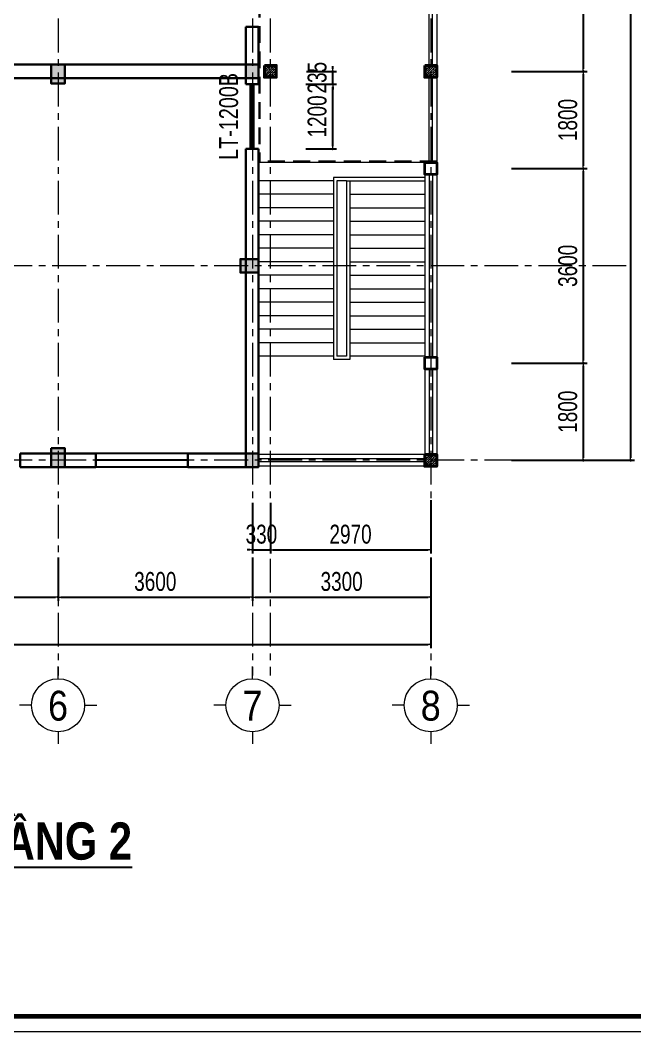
# Model space of a CAD drawing. Header units: millimetres. Extents: x -519517 to -431282, y -372679 to 113618.
# Drawn here: x -457391 to -446014, y -291019 to -272295 of the extents above; entities that cross this region are included whole.
import ezdxf
from ezdxf.enums import TextEntityAlignment as Align

# ---------------------------------------------------------------- set-up
doc = ezdxf.new("R2010")
doc.units = ezdxf.units.MM
doc.header["$LTSCALE"] = 5
for name, pattern in [('CENTER2', [28.575, 19.05, -3.175, 3.175, -3.175]), ('CENTERX2', [4, 2.5, -0.5, 0.5, -0.5]), ('DASHDOT', [1, 0.5, -0.25, 0, -0.25]), ('HIDDEN2', [0.1875, 0.125, -0.0625])]:
    doc.linetypes.add(name, pattern=pattern)
doc.layers.get('0').update_dxf_attribs({"linetype": 'CENTER2'})
for name, color, linetype, lineweight in [('BICO-4-NET CAT KT', 4, 'Continuous', 35), ('BICO-9-NÉT CỬA', 9, 'Continuous', 25), ('cat2', 22, 'Continuous', 30), ('Khungten_LCDI', 7, 'Continuous', 25), ('LC Dim', 8, 'Continuous', 18), ('LC Hatch', 252, 'Continuous', 9), ('LC ISO', 153, 'Continuous', 13), ('LC Net dam 1', 30, 'Continuous', 30), ('LC Net dam2', 6, 'Continuous', 40), ('LC Net manh', 9, 'Continuous', 5), ('LC Net thay', 7, 'Continuous', 25), ('LC Net truc', 79, 'DASHDOT', 13), ('LC Text1', 3, 'Continuous', 20), ('LC Text2', 7, 'Continuous', 25), ('manh1', 67, 'Continuous', 13), ('thay1', 63, 'Continuous', 18)]:
    doc.layers.add(name, color=color, linetype=linetype, lineweight=lineweight)
doc.layers.add('KCS_LANH_TO', color=3, linetype='Continuous')
doc.layers.add('KCS_TEXT', color=2, linetype='Continuous')
doc.styles.add('HOATBIF', font='hoatbif.shx', dxfattribs={"width": 0.75})
doc.styles.add('KCS_SMTEXT', font='arial.ttf', dxfattribs={"width": 0.7})
doc.styles.add('Khungten', font='VHAVAN.TTF', dxfattribs={"width": 0.9, "height": 5000})
doc.styles.add('LC 1', font='VHAVANB.TTF')
doc.styles.add('LC3', font='VHARIALB.TTF', dxfattribs={"width": 0.8})
doc.styles.add('Title', font='VHBLACK.TTF')
doc.dimstyles.new('Copy of 1-110', dxfattribs={"dimscale": 110, "dimtxt": 2.5, "dimasz": 0.35, "dimexe": 0.5, "dimexo": 0, "dimgap": 0.8, "dimtad": 1, "dimdec": 0, "dimzin": 0, "dimdsep": 46, "dimtxsty": 'HOATBIF', "dimblk1": 'DOT', "dimblk2": 'DOT', "dimsah": 1, "dimcen": -1, "dimdle": 1, "dimclrd": 256, "dimclre": 256, "dimclrt": 4, "dimadec": 3, "dimazin": 2, "dimtfac": 0.333333, "dimtdec": 0, "dimtix": 1, "dimtmove": 2, "dimatfit": 3, "dimldrblk": 'DOT', "dimfxl": 1, "dimtvp": 0.833333, "dimtolj": 1, "dimtzin": 0, "dimarcsym": 0})

# ---------------------------------------------------------------- blocks, each defined once
blk = doc.blocks.new('lcdi fix')
at = {"layer": 'Defpoints', "lineweight": 0}
blk.add_lwpolyline([(-1200, -14850), (-1200, 14850), (40800, 14850), (40800, -14850)], close=True, dxfattribs=at)
at = {"layer": 'Khungten_LCDI', "color": 5, "lineweight": 60}
blk.add_lwpolyline([(0, -14650), (0, 14650), (40600, 14650), (40600, -14650)], close=True, dxfattribs=at)
at = {"color": 7, "style": 'Khungten', "width": 0.8}
for tag, p in [('REVISION', (39499, -10746)), ('NGAYHT', (39546, -11609))]:
    blk.add_attdef(tag, text='', height=200, dxfattribs=at).set_placement(p, align=Align.CENTER)
at = {"layer": 'LC Text1', "style": 'Title', "width": 3.882085}
for tag, p, p2 in [('TENBANVE1', (36913, -8886), (40339, -8886)), ('TENBANVE2', (36913, -9562), (40339, -9562))]:
    blk.add_attdef(tag, text='', height=250, dxfattribs=at).set_placement(p, p2, align=Align.FIT)
at = {"layer": 'LC Text1', "style": 'Title', "width": 0.7}
blk.add_attdef('SOBANVE', text='', height=250, dxfattribs=at).set_placement((39562, -13896), align=Align.CENTER)
blk = doc.blocks.new('DOT')
at = {"color": 0, "linetype": 'ByBlock'}
blk.add_line((-0.5, 0), (-1, 0), dxfattribs=at)
at = {"color": 0, "linetype": 'ByBlock', "const_width": 0.5}
blk.add_lwpolyline([(-0.25, 0, 1), (0.25, 0, 1)], format="xyb", close=True, dxfattribs=at)
blk = doc.blocks.new('*D274')
at = {"layer": 'Defpoints', "color": 0, "transparency": 16777216}
for p in [(-460291, -282242), (-456691, -282242), (-456691, -282972)]:
    blk.add_point(p, dxfattribs=at)
at = {"layer": 'LC Dim', "lineweight": -2, "transparency": 16777216}
for p, q in [((-460291, -282242), (-460291, -283042)), ((-456691, -282242), (-456691, -283042)), ((-460242, -282972), (-456740, -282972))]:
    blk.add_line(p, q, dxfattribs=at)
at = {"layer": 'LC Dim', "lineweight": -2, "transparency": 16777216, "xscale": 49, "yscale": 49, "zscale": 49, "rotation": 180}
blk.add_blockref('DOT', (-460291, -282972), dxfattribs=at)
at = {"layer": 'LC Dim', "lineweight": -2, "transparency": 16777216, "xscale": 49, "yscale": 49, "zscale": 49}
blk.add_blockref('DOT', (-456691, -282972), dxfattribs=at)
at = {"layer": 'LC Dim', "color": 4, "transparency": 16777216, "insert": (-458491, -282685), "char_height": 350, "attachment_point": 5, "style": 'HOATBIF'}
blk.add_mtext('\\A1;3600', dxfattribs=at)
blk = doc.blocks.new('_Dot')
at = {"color": 0, "linetype": 'ByBlock', "lineweight": -2}
blk.add_line((-0.5, 0), (-1, 0), dxfattribs=at)
at = {"color": 0, "linetype": 'ByBlock', "const_width": 0.5}
blk.add_lwpolyline([(-0.25, 0, 1), (0.25, 0, 1)], format="xyb", close=True, dxfattribs=at)
blk = doc.blocks.new('*D275')
at = {"layer": 'Defpoints', "color": 0, "transparency": 16777216}
for p in [(-456691, -282242), (-453091, -282242), (-453091, -282972)]:
    blk.add_point(p, dxfattribs=at)
at = {"layer": 'LC Dim', "lineweight": -2, "transparency": 16777216}
for p, q in [((-456691, -282242), (-456691, -283042)), ((-453091, -282242), (-453091, -283042)), ((-456642, -282972), (-453140, -282972))]:
    blk.add_line(p, q, dxfattribs=at)
at = {"layer": 'LC Dim', "lineweight": -2, "transparency": 16777216, "xscale": 49, "yscale": 49, "zscale": 49, "rotation": 180}
blk.add_blockref('DOT', (-456691, -282972), dxfattribs=at)
at = {"layer": 'LC Dim', "lineweight": -2, "transparency": 16777216, "xscale": 49, "yscale": 49, "zscale": 49}
blk.add_blockref('DOT', (-453091, -282972), dxfattribs=at)
at = {"layer": 'LC Dim', "color": 4, "transparency": 16777216, "insert": (-454891, -282685), "char_height": 350, "attachment_point": 5, "style": 'HOATBIF'}
blk.add_mtext('\\A1;3600', dxfattribs=at)
blk = doc.blocks.new('*D276')
at = {"layer": 'Defpoints', "color": 0, "transparency": 16777216}
for p in [(-453091, -282242), (-449791, -282242), (-449791, -282972)]:
    blk.add_point(p, dxfattribs=at)
at = {"layer": 'LC Dim', "lineweight": -2, "transparency": 16777216}
for p, q in [((-453091, -282242), (-453091, -283042)), ((-449791, -282242), (-449791, -283042)), ((-453042, -282972), (-449840, -282972))]:
    blk.add_line(p, q, dxfattribs=at)
at = {"layer": 'LC Dim', "lineweight": -2, "transparency": 16777216, "xscale": 49, "yscale": 49, "zscale": 49, "rotation": 180}
blk.add_blockref('DOT', (-453091, -282972), dxfattribs=at)
at = {"layer": 'LC Dim', "lineweight": -2, "transparency": 16777216, "xscale": 49, "yscale": 49, "zscale": 49}
blk.add_blockref('DOT', (-449791, -282972), dxfattribs=at)
at = {"layer": 'LC Dim', "color": 4, "transparency": 16777216, "insert": (-451441, -282685), "char_height": 350, "attachment_point": 5, "style": 'HOATBIF'}
blk.add_mtext('\\A1;3300', dxfattribs=at)
blk = doc.blocks.new('*D277')
at = {"layer": 'Defpoints', "color": 0, "transparency": 16777216}
for p in [(-475391, -282242), (-449791, -282242), (-449791, -283847)]:
    blk.add_point(p, dxfattribs=at)
at = {"layer": 'LC Dim', "lineweight": -2, "transparency": 16777216}
for p, q in [((-475391, -282242), (-475391, -283917)), ((-449791, -282242), (-449791, -283917)), ((-475342, -283847), (-449840, -283847))]:
    blk.add_line(p, q, dxfattribs=at)
at = {"layer": 'LC Dim', "lineweight": -2, "transparency": 16777216, "xscale": 49, "yscale": 49, "zscale": 49, "rotation": 180}
blk.add_blockref('DOT', (-475391, -283847), dxfattribs=at)
at = {"layer": 'LC Dim', "lineweight": -2, "transparency": 16777216, "xscale": 49, "yscale": 49, "zscale": 49}
blk.add_blockref('DOT', (-449791, -283847), dxfattribs=at)
at = {"layer": 'LC Dim', "color": 4, "transparency": 16777216, "insert": (-462591, -283560), "char_height": 350, "attachment_point": 5, "style": 'HOATBIF'}
blk.add_mtext('\\A1;25600', dxfattribs=at)
blk = doc.blocks.new('TTRUC')
at = {"layer": 'LC ISO'}
for p, q in [((0, 6.95), (0, 10.13)), ((-6.95, 0), (-10.13, 0)), ((6.95, 0), (10.13, 0)), ((0, -6.95), (0, -10.13))]:
    blk.add_line(p, q, dxfattribs=at)
at = {"layer": 'LC Net manh'}
blk.add_circle((0, 0), 6.95, dxfattribs=at)
blk = doc.blocks.new('*D298')
at = {"layer": 'Defpoints', "color": 0, "transparency": 16777216}
for p in [(-448295, -269891), (-448295, -273241), (-446967, -273241)]:
    blk.add_point(p, dxfattribs=at)
at = {"layer": 'LC Dim', "lineweight": -2, "transparency": 16777216}
for p, q in [((-448295, -269891), (-446897, -269891)), ((-446967, -269940), (-446967, -273192)), ((-448295, -273241), (-446897, -273241))]:
    blk.add_line(p, q, dxfattribs=at)
at = {"layer": 'LC Dim', "lineweight": -2, "transparency": 16777216, "xscale": 49, "yscale": 49, "zscale": 49}
for p, rotation in [((-446967, -269891), 90), ((-446967, -273241), 270)]:
    blk.add_blockref('DOT', p, dxfattribs=dict(at, rotation=rotation))
at = {"layer": 'LC Dim', "color": 4, "transparency": 16777216, "insert": (-447254, -271566), "char_height": 350, "attachment_point": 5, "rotation": 90, "style": 'HOATBIF'}
blk.add_mtext('\\A1;3350', dxfattribs=at)
blk = doc.blocks.new('*D299')
at = {"layer": 'Defpoints', "color": 0, "transparency": 16777216}
for p in [(-448295, -273241), (-448295, -275041), (-446967, -275041)]:
    blk.add_point(p, dxfattribs=at)
at = {"layer": 'LC Dim', "lineweight": -2, "transparency": 16777216}
for p, q in [((-448295, -273241), (-446897, -273241)), ((-446967, -273290), (-446967, -274992)), ((-448295, -275041), (-446897, -275041))]:
    blk.add_line(p, q, dxfattribs=at)
at = {"layer": 'LC Dim', "lineweight": -2, "transparency": 16777216, "xscale": 49, "yscale": 49, "zscale": 49}
for p, rotation in [((-446967, -273241), 90), ((-446967, -275041), 270)]:
    blk.add_blockref('DOT', p, dxfattribs=dict(at, rotation=rotation))
at = {"layer": 'LC Dim', "color": 4, "transparency": 16777216, "insert": (-447254, -274141), "char_height": 350, "attachment_point": 5, "rotation": 90, "style": 'HOATBIF'}
blk.add_mtext('\\A1;1800', dxfattribs=at)
blk = doc.blocks.new('*D300')
at = {"layer": 'Defpoints', "color": 0, "transparency": 16777216}
for p in [(-448295, -278641), (-448295, -280441), (-446967, -280441)]:
    blk.add_point(p, dxfattribs=at)
at = {"layer": 'LC Dim', "lineweight": -2, "transparency": 16777216}
for p, q in [((-448295, -278641), (-446897, -278641)), ((-446967, -278690), (-446967, -280392)), ((-448295, -280441), (-446897, -280441))]:
    blk.add_line(p, q, dxfattribs=at)
at = {"layer": 'LC Dim', "lineweight": -2, "transparency": 16777216, "xscale": 49, "yscale": 49, "zscale": 49}
for p, rotation in [((-446967, -278641), 90), ((-446967, -280441), 270)]:
    blk.add_blockref('DOT', p, dxfattribs=dict(at, rotation=rotation))
at = {"layer": 'LC Dim', "color": 4, "transparency": 16777216, "insert": (-447254, -279541), "char_height": 350, "attachment_point": 5, "rotation": 90, "style": 'HOATBIF'}
blk.add_mtext('\\A1;1800', dxfattribs=at)
blk = doc.blocks.new('*D301')
at = {"layer": 'Defpoints', "color": 0, "transparency": 16777216}
for p in [(-448295, -256091), (-448295, -280441), (-446092, -280441)]:
    blk.add_point(p, dxfattribs=at)
at = {"layer": 'LC Dim', "lineweight": -2, "transparency": 16777216}
for p, q in [((-448295, -256091), (-446022, -256091)), ((-446092, -256140), (-446092, -280392)), ((-448295, -280441), (-446022, -280441))]:
    blk.add_line(p, q, dxfattribs=at)
at = {"layer": 'LC Dim', "lineweight": -2, "transparency": 16777216, "xscale": 49, "yscale": 49, "zscale": 49}
for p, rotation in [((-446092, -256091), 90), ((-446092, -280441), 270)]:
    blk.add_blockref('DOT', p, dxfattribs=dict(at, rotation=rotation))
at = {"layer": 'LC Dim', "color": 4, "transparency": 16777216, "insert": (-446379, -268266), "char_height": 350, "attachment_point": 5, "rotation": 90, "style": 'HOATBIF'}
blk.add_mtext('\\A1;24350', dxfattribs=at)
blk = doc.blocks.new('*D302')
at = {"layer": 'Defpoints', "color": 0, "transparency": 16777216}
for p in [(-448295, -275041), (-448295, -278641), (-446967, -278641)]:
    blk.add_point(p, dxfattribs=at)
at = {"layer": 'LC Dim', "lineweight": -2, "transparency": 16777216}
for p, q in [((-448295, -275041), (-446897, -275041)), ((-446967, -275090), (-446967, -278592)), ((-448295, -278641), (-446897, -278641))]:
    blk.add_line(p, q, dxfattribs=at)
at = {"layer": 'LC Dim', "lineweight": -2, "transparency": 16777216, "xscale": 49, "yscale": 49, "zscale": 49}
for p, rotation in [((-446967, -275041), 90), ((-446967, -278641), 270)]:
    blk.add_blockref('DOT', p, dxfattribs=dict(at, rotation=rotation))
at = {"layer": 'LC Dim', "color": 4, "transparency": 16777216, "insert": (-447254, -276841), "char_height": 350, "attachment_point": 5, "rotation": 90, "style": 'HOATBIF'}
blk.add_mtext('\\A1;3600', dxfattribs=at)
blk = doc.blocks.new('TIEUDE1')
at = {"layer": 'LC Text2', "color": 7, "style": 'LC 1'}
blk.add_attdef('TIªU§Ò', text='', height=5, dxfattribs=at).set_placement((0, 0), align=Align.BOTTOM_CENTER)
blk.add_attdef('TL', text='', height=3, dxfattribs=at).set_placement((0, -2), align=Align.TOP_CENTER)
blk = doc.blocks.new('*D307')
at = {"layer": 'Defpoints', "color": 0, "transparency": 16777216}
for p in [(-453091, -281227), (-452761, -281227), (-452761, -282097)]:
    blk.add_point(p, dxfattribs=at)
at = {"layer": 'LC Dim', "lineweight": -2, "transparency": 16777216}
for p, q in [((-453091, -281227), (-453091, -282167)), ((-452761, -281227), (-452761, -282167)), ((-453140, -282097), (-453189, -282097)), ((-453091, -282097), (-452761, -282097)), ((-452712, -282097), (-452663, -282097))]:
    blk.add_line(p, q, dxfattribs=at)
at = {"layer": 'LC Dim', "lineweight": -2, "transparency": 16777216, "xscale": 49, "yscale": 49, "zscale": 49}
blk.add_blockref('DOT', (-453091, -282097), dxfattribs=at)
at = {"layer": 'LC Dim', "lineweight": -2, "transparency": 16777216, "xscale": 49, "yscale": 49, "zscale": 49, "rotation": 180}
blk.add_blockref('DOT', (-452761, -282097), dxfattribs=at)
at = {"layer": 'LC Dim', "color": 4, "transparency": 16777216, "insert": (-452926, -281810), "char_height": 350, "attachment_point": 5, "style": 'HOATBIF'}
blk.add_mtext('\\A1;330', dxfattribs=at)
blk = doc.blocks.new('*D304')
at = {"layer": 'Defpoints', "color": 0, "transparency": 16777216}
for p in [(-452761, -281227), (-449791, -281176), (-449791, -282097)]:
    blk.add_point(p, dxfattribs=at)
at = {"layer": 'LC Dim', "lineweight": -2, "transparency": 16777216}
for p, q in [((-452761, -281227), (-452761, -282167)), ((-449791, -281176), (-449791, -282167)), ((-452712, -282097), (-449840, -282097))]:
    blk.add_line(p, q, dxfattribs=at)
at = {"layer": 'LC Dim', "lineweight": -2, "transparency": 16777216, "xscale": 49, "yscale": 49, "zscale": 49, "rotation": 180}
blk.add_blockref('DOT', (-452761, -282097), dxfattribs=at)
at = {"layer": 'LC Dim', "lineweight": -2, "transparency": 16777216, "xscale": 49, "yscale": 49, "zscale": 49}
blk.add_blockref('DOT', (-449791, -282097), dxfattribs=at)
at = {"layer": 'LC Dim', "color": 4, "transparency": 16777216, "insert": (-451276, -281810), "char_height": 350, "attachment_point": 5, "style": 'HOATBIF'}
blk.add_mtext('\\A1;2970', dxfattribs=at)
blk = doc.blocks.new('*D308')
at = {"layer": 'Defpoints', "color": 0, "transparency": 16777216}
for p in [(-452101, -273476), (-451607, -273476), (-452101, -274676)]:
    blk.add_point(p, dxfattribs=at)
at = {"layer": 'LC Dim', "lineweight": -2, "transparency": 16777216}
for p, q in [((-452101, -273476), (-451537, -273476)), ((-451607, -274627), (-451607, -273525)), ((-452101, -274676), (-451537, -274676))]:
    blk.add_line(p, q, dxfattribs=at)
at = {"layer": 'LC Dim', "lineweight": -2, "transparency": 16777216, "xscale": 49, "yscale": 49, "zscale": 49}
for p, rotation in [((-451607, -273476), 90), ((-451607, -274676), 270)]:
    blk.add_blockref('DOT', p, dxfattribs=dict(at, rotation=rotation))
at = {"layer": 'LC Dim', "color": 4, "transparency": 16777216, "insert": (-451894, -274076), "char_height": 350, "attachment_point": 5, "rotation": 90, "style": 'HOATBIF'}
blk.add_mtext('\\A1;1200', dxfattribs=at)
blk = doc.blocks.new('*D309')
at = {"layer": 'Defpoints', "color": 0, "transparency": 16777216}
for p in [(-452091, -273241), (-451607, -273241), (-451962, -273476)]:
    blk.add_point(p, dxfattribs=at)
at = {"layer": 'LC Dim', "lineweight": -2, "transparency": 16777216}
for p, q in [((-451607, -273192), (-451607, -273143)), ((-452091, -273241), (-451537, -273241)), ((-451607, -273476), (-451607, -273241)), ((-451962, -273476), (-451537, -273476)), ((-451607, -273525), (-451607, -273574))]:
    blk.add_line(p, q, dxfattribs=at)
at = {"layer": 'LC Dim', "lineweight": -2, "transparency": 16777216, "xscale": 49, "yscale": 49, "zscale": 49}
for p, rotation in [((-451607, -273241), 270), ((-451607, -273476), 90)]:
    blk.add_blockref('DOT', p, dxfattribs=dict(at, rotation=rotation))
at = {"layer": 'LC Dim', "color": 4, "transparency": 16777216, "insert": (-451894, -273358), "char_height": 350, "attachment_point": 5, "rotation": 90, "style": 'HOATBIF'}
blk.add_mtext('\\A1;235', dxfattribs=at)

msp = doc.modelspace()

# ---------------------------------------------------------------- hatches: boundary and pattern name
at = {"layer": 'LC Hatch'}
for points in [[(-456816.3, -273115.8), (-456566.3, -273115.8), (-456566.3, -273465.8), (-456816.3, -273465.8)], [(-453216.3, -273365.8), (-452981.3, -273365.8), (-452981.3, -273115.8), (-453216.3, -273115.8)], [(-452981.3, -276715.8), (-452981.3, -276965.8), (-453316.3, -276965.8), (-453316.3, -276715.8)], [(-456816.3, -280215.8), (-456566.3, -280215.8), (-456566.3, -280565.8), (-456816.3, -280565.8)], [(-453216.3, -280565.8), (-452981.3, -280565.8), (-452981.3, -280315.8), (-453216.3, -280315.8)]]:
    msp.add_hatch(color=256, dxfattribs=at).paths.add_polyline_path(points)
h = msp.add_hatch(dxfattribs=at)
h.set_pattern_fill('BETONG', color=256, scale=20, pattern_type=2)
h.set_pattern_definition([(0, (-1729.99, -313681.18), (0, 103.923048), [2.5, -57.5]), (0, (-1729.99, -313676.85), (0, 103.923048), [2.5, -57.5]), (120, (-1729.99, -313681.18), (-90, -51.961524), [2.5, -57.5]), (120, (-1726.24, -313679.01), (-90, -51.961524), [2.5, -57.5]), (0, (-1699.99, -313629.22), (0, 103.923048), [2.5, -57.5]), (0, (-1699.99, -313624.89), (0, 103.923048), [2.5, -57.5]), (120, (-1699.99, -313629.22), (-90, -51.961524), [2.5, -57.5]), (120, (-1696.24, -313627.05), (-90, -51.961524), [2.5, -57.5]), (60, (-1727.49, -313681.18), (-90, 51.961524), [2.5, -57.5]), (60, (-1731.24, -313679.01), (-90, 51.961524), [2.5, -57.5]), (60, (-1697.49, -313733.14), (-90, 51.961524), [2.5, -57.5]), (60, (-1701.24, -313730.98), (-90, 51.961524), [2.5, -57.5]), (45, (-1729.988, -313681.18), (-21.2132034, 21.2132034), []), (50, (-1729.99, -313681.18), (143.452037, -12.550427), [15, -165]), (355, (-1729.99, -313681.18), (-27.750267, 150.438427), [12, -132]), (100.4514, (-1718.03, -313682.22), (115.701876, 137.88791), [12.74804, -140.228422]), (46.1842, (-1729.99, -313641.18), (213.44821, -33.1038), [22.5, -247.5]), (96.6356, (-1712.2, -313643.94), (186.93254, 194.82357), [19.12206, -210.3426]), (351.1842, (-1729.99, -313641.18), (186.93239, 194.82372), [18, -198]), (21, (-1709.99, -313651.18), (119.38141, -80.523778), [15, -165]), (326, (-1709.99, -313651.18), (48.663066, 145.03001), [12, -132]), (71.4514, (-1700.04, -313657.89), (168.044526, 64.5061), [12.74804, -140.228422]), (37.5, (-1729.99, -313681.18), (2.431971, 66.578771), [0, -130.4, 0, -134, 0, -132.5]), (7.5, (-1729.99, -313681.18), (52.613907, 78.882342), [0, -76.4, 0, -127.4, 0, -50.5]), (327.5, (-1774.59, -313681.18), (106.764487, -4.5109743), [0, -50, 0, -156, 0, -207]), (317.5, (-1794.59, -313681.18), (116.637234, 20.020996), [0, -65, 0, -103.6, 0, -147])])
h.paths.add_polyline_path([(-452651.3, -273130.8), (-452871.3, -273130.8), (-452871.3, -273350.8), (-452651.3, -273350.8)])
h = msp.add_hatch(dxfattribs=at)
h.set_pattern_fill('BETONG', color=256, scale=20, pattern_type=2)
h.set_pattern_definition([(0, (1240.01, -313681.18), (0, 103.923048), [2.5, -57.5]), (0, (1240.01, -313676.85), (0, 103.923048), [2.5, -57.5]), (120, (1240.01, -313681.18), (-90, -51.961524), [2.5, -57.5]), (120, (1243.76, -313679.01), (-90, -51.961524), [2.5, -57.5]), (0, (1270.01, -313629.22), (0, 103.923048), [2.5, -57.5]), (0, (1270.01, -313624.89), (0, 103.923048), [2.5, -57.5]), (120, (1270.01, -313629.22), (-90, -51.961524), [2.5, -57.5]), (120, (1273.76, -313627.05), (-90, -51.961524), [2.5, -57.5]), (60, (1242.51, -313681.18), (-90, 51.961524), [2.5, -57.5]), (60, (1238.76, -313679.01), (-90, 51.961524), [2.5, -57.5]), (60, (1272.51, -313733.14), (-90, 51.961524), [2.5, -57.5]), (60, (1268.76, -313730.98), (-90, 51.961524), [2.5, -57.5]), (45, (1240.012, -313681.18), (-21.2132034, 21.2132034), []), (50, (1240.01, -313681.18), (143.452037, -12.550427), [15, -165]), (355, (1240.01, -313681.18), (-27.750267, 150.438427), [12, -132]), (100.4514, (1251.97, -313682.22), (115.701876, 137.88791), [12.74804, -140.228422]), (46.1842, (1240.01, -313641.18), (213.44821, -33.1038), [22.5, -247.5]), (96.6356, (1257.8, -313643.94), (186.93254, 194.82357), [19.12206, -210.3426]), (351.1842, (1240.01, -313641.18), (186.93239, 194.82372), [18, -198]), (21, (1260.01, -313651.18), (119.38141, -80.523778), [15, -165]), (326, (1260.01, -313651.18), (48.663066, 145.03001), [12, -132]), (71.4514, (1269.96, -313657.89), (168.044526, 64.5061), [12.74804, -140.228422]), (37.5, (1240.01, -313681.18), (2.431971, 66.578771), [0, -130.4, 0, -134, 0, -132.5]), (7.5, (1240.01, -313681.18), (52.613907, 78.882342), [0, -76.4, 0, -127.4, 0, -50.5]), (327.5, (1195.41, -313681.18), (106.764487, -4.5109743), [0, -50, 0, -156, 0, -207]), (317.5, (1175.41, -313681.18), (116.637234, 20.020996), [0, -65, 0, -103.6, 0, -147])])
h.paths.add_polyline_path([(-449681.3, -273130.8), (-449901.3, -273130.8), (-449901.3, -273350.8), (-449681.3, -273350.8)])
h = msp.add_hatch(dxfattribs=at)
h.set_pattern_fill('BETONG', color=256, scale=20, pattern_type=2)
h.set_pattern_definition([(0, (1240.01, -320881.18), (0, 103.923048), [2.5, -57.5]), (0, (1240.01, -320876.85), (0, 103.923048), [2.5, -57.5]), (120, (1240.01, -320881.18), (-90, -51.961524), [2.5, -57.5]), (120, (1243.76, -320879.01), (-90, -51.961524), [2.5, -57.5]), (0, (1270.01, -320829.22), (0, 103.923048), [2.5, -57.5]), (0, (1270.01, -320824.89), (0, 103.923048), [2.5, -57.5]), (120, (1270.01, -320829.22), (-90, -51.961524), [2.5, -57.5]), (120, (1273.76, -320827.05), (-90, -51.961524), [2.5, -57.5]), (60, (1242.51, -320881.18), (-90, 51.961524), [2.5, -57.5]), (60, (1238.76, -320879.01), (-90, 51.961524), [2.5, -57.5]), (60, (1272.51, -320933.14), (-90, 51.961524), [2.5, -57.5]), (60, (1268.76, -320930.98), (-90, 51.961524), [2.5, -57.5]), (45, (1240.012, -320881.18), (-21.2132034, 21.2132034), []), (50, (1240.01, -320881.18), (143.452037, -12.550427), [15, -165]), (355, (1240.01, -320881.18), (-27.750267, 150.438427), [12, -132]), (100.4514, (1251.97, -320882.22), (115.701876, 137.88791), [12.74804, -140.228422]), (46.1842, (1240.01, -320841.18), (213.44821, -33.1038), [22.5, -247.5]), (96.6356, (1257.8, -320843.94), (186.93254, 194.82357), [19.12206, -210.3426]), (351.1842, (1240.01, -320841.18), (186.93239, 194.82372), [18, -198]), (21, (1260.01, -320851.18), (119.38141, -80.523778), [15, -165]), (326, (1260.01, -320851.18), (48.663066, 145.03001), [12, -132]), (71.4514, (1269.96, -320857.89), (168.044526, 64.5061), [12.74804, -140.228422]), (37.5, (1240.01, -320881.18), (2.431971, 66.578771), [0, -130.4, 0, -134, 0, -132.5]), (7.5, (1240.01, -320881.18), (52.613907, 78.882342), [0, -76.4, 0, -127.4, 0, -50.5]), (327.5, (1195.41, -320881.18), (106.764487, -4.5109743), [0, -50, 0, -156, 0, -207]), (317.5, (1175.41, -320881.18), (116.637234, 20.020996), [0, -65, 0, -103.6, 0, -147])])
h.paths.add_polyline_path([(-449681.3, -280330.8), (-449901.3, -280330.8), (-449901.3, -280550.8), (-449681.3, -280550.8)])

# ---------------------------------------------------------------- linework, layer by layer
at = {"layer": 'BICO-4-NET CAT KT'}
for points in [[(-449901.3, -274930.8), (-449681.3, -274930.8), (-449681.3, -275150.8), (-449901.3, -275150.8)], [(-449901.3, -278530.8), (-449681.3, -278530.8), (-449681.3, -278750.8), (-449901.3, -278750.8)]]:
    msp.add_lwpolyline(points, close=True, dxfattribs=at)
at = {"layer": 'BICO-9-NÉT CỬA'}
for p, q in [((-454291.3, -280315.8), (-455991.3, -280315.8)), ((-454291.3, -280440.8), (-455991.3, -280440.8)), ((-454291.3, -280565.8), (-455991.3, -280565.8))]:
    msp.add_line(p, q, dxfattribs=at)
at = {"layer": 'cat2', "linetype": 'HIDDEN2', "ltscale": 500}
for p in [(-452961.3, -261620.8), (-449681.3, -274910.8)]:
    msp.add_line(p, (-452961.3, -274910.8), dxfattribs=at)
at = {"layer": 'KCS_LANH_TO', "color": 2, "const_width": 100}
msp.add_lwpolyline([(-453098.8, -274675.8), (-453098.8, -273475.8)], dxfattribs=at)
at = {"layer": 'LC Net dam 1'}
for p, q in [((-453216.3, -273115.8), (-453216.3, -272415.8)), ((-452981.3, -272415.8), (-453216.3, -272415.8)), ((-452981.3, -273475.8), (-452981.3, -272415.8)), ((-458841.3, -273115.8), (-456816.3, -273115.8)), ((-453216.3, -273115.8), (-456816.3, -273115.8)), ((-456816.3, -273115.8), (-453216.3, -273115.8)), ((-456816.3, -273115.8), (-456566.3, -273115.8)), ((-456816.3, -273115.8), (-456566.3, -273115.8)), ((-456816.3, -273115.8), (-456816.3, -273365.8)), ((-458841.3, -273365.8), (-456816.3, -273365.8)), ((-456816.3, -273365.8), (-453216.3, -273365.8)), ((-453216.3, -273475.8), (-453216.3, -273365.8)), ((-453216.3, -273365.8), (-452981.3, -273365.8)), ((-453216.3, -273365.8), (-452981.3, -273365.8)), ((-453216.3, -273475.8), (-452981.3, -273475.8)), ((-453216.3, -280315.8), (-453216.3, -274675.8)), ((-453216.3, -274675.8), (-452981.3, -274675.8)), ((-452981.3, -280565.8), (-452981.3, -274675.8)), ((-452981.3, -276715.8), (-452981.3, -276965.8)), ((-452981.3, -276715.8), (-452981.3, -276965.8)), ((-456816.3, -280215.8), (-456566.3, -280215.8)), ((-456816.3, -280215.8), (-456566.3, -280215.8)), ((-457391.3, -280315.8), (-455991.3, -280315.8)), ((-457391.3, -280315.8), (-457391.3, -280565.8)), ((-455991.3, -280315.8), (-455991.3, -280565.8)), ((-454291.3, -280315.8), (-453216.3, -280315.8)), ((-454291.3, -280315.8), (-454291.3, -280565.8)), ((-455991.3, -280565.8), (-457391.3, -280565.8)), ((-452981.3, -280565.8), (-454291.3, -280565.8)), ((-453216.3, -280565.8), (-452981.3, -280565.8)), ((-453216.3, -280565.8), (-452981.3, -280565.8))]:
    msp.add_line(p, q, dxfattribs=at)
for points in [[(-456816.3, -273115.8), (-456566.3, -273115.8), (-456566.3, -273465.8), (-456816.3, -273465.8)], [(-453216.3, -273365.8), (-452981.3, -273365.8), (-452981.3, -273115.8), (-453216.3, -273115.8)], [(-452981.3, -276715.8), (-452981.3, -276965.8), (-453316.3, -276965.8), (-453316.3, -276715.8)], [(-456816.3, -280215.8), (-456566.3, -280215.8), (-456566.3, -280565.8), (-456816.3, -280565.8)], [(-453216.3, -280565.8), (-452981.3, -280565.8), (-452981.3, -280315.8), (-453216.3, -280315.8)]]:
    msp.add_lwpolyline(points, close=True, dxfattribs=at)
at = {"layer": 'LC Net dam2'}
for points in [[(-452871.3, -273130.8), (-452651.3, -273130.8), (-452651.3, -273350.8), (-452871.3, -273350.8)], [(-449901.3, -273130.8), (-449681.3, -273130.8), (-449681.3, -273350.8), (-449901.3, -273350.8)], [(-449901.3, -280330.8), (-449681.3, -280330.8), (-449681.3, -280550.8), (-449901.3, -280550.8)]]:
    msp.add_lwpolyline(points, close=True, dxfattribs=at)
at = {"layer": 'LC Net truc', "linetype": 'CENTERX2', "ltscale": 50}
for p, q in [((-456691.3, -254265), (-456691.3, -284421.5)), ((-453091.3, -254265), (-453091.3, -284421.5)), ((-452761.3, -254265), (-452761.3, -284421.5)), ((-449791.3, -254265), (-449791.3, -284421.5)), ((-446173.2, -276840.8), (-479105.1, -276840.8)), ((-446173.2, -280440.8), (-479105.1, -280440.8))]:
    msp.add_line(p, q, dxfattribs=at)
at = {"layer": 'manh1'}
for p, q in [((-449821.3, -273130.8), (-449821.3, -270000.8)), ((-449761.3, -273130.8), (-449761.3, -270000.8)), ((-449821.3, -274930.8), (-449821.3, -273350.8)), ((-449761.3, -274930.8), (-449761.3, -273350.8)), ((-449821.3, -275150.8), (-449821.3, -278530.8)), ((-449761.3, -275150.8), (-449761.3, -278530.8)), ((-449821.3, -278750.8), (-449821.3, -280330.8)), ((-449761.3, -278750.8), (-449761.3, -280330.8)), ((-449901.3, -280410.8), (-452981.3, -280410.8)), ((-449901.3, -280470.8), (-452981.3, -280470.8))]:
    msp.add_line(p, q, dxfattribs=at)
at = {"layer": 'thay1'}
for p, q in [((-449681.3, -266750.8), (-449681.3, -280550.8)), ((-449681.3, -274930.8), (-452981.3, -274930.8)), ((-451591.3, -275205.8), (-451591.3, -278575.8)), ((-449901.3, -275205.8), (-451591.3, -275205.8)), ((-449901.3, -275150.8), (-449901.3, -280330.8)), ((-451591.3, -275265.8), (-452981.3, -275265.8)), ((-451531.3, -275265.8), (-451531.3, -278515.8)), ((-451351.3, -275265.8), (-451531.3, -275265.8)), ((-451351.3, -275265.8), (-451351.3, -278515.8)), ((-451351.3, -275265.8), (-449901.3, -275265.8)), ((-451291.3, -275265.8), (-451291.3, -278575.8)), ((-451591.3, -275515.8), (-452981.3, -275515.8)), ((-451291.3, -275515.8), (-449901.3, -275515.8)), ((-451591.3, -275765.8), (-452981.3, -275765.8)), ((-451291.3, -275765.8), (-449901.3, -275765.8)), ((-451591.3, -276015.8), (-452981.3, -276015.8)), ((-451291.3, -276015.8), (-449901.3, -276015.8)), ((-451591.3, -276265.8), (-452981.3, -276265.8)), ((-451291.3, -276265.8), (-449901.3, -276265.8)), ((-451591.3, -276515.8), (-452981.3, -276515.8)), ((-451291.3, -276515.8), (-449901.3, -276515.8)), ((-451591.3, -276765.8), (-452981.3, -276765.8)), ((-451291.3, -276765.8), (-449901.3, -276765.8)), ((-451591.3, -277015.8), (-452981.3, -277015.8)), ((-451291.3, -277015.8), (-449901.3, -277015.8)), ((-451591.3, -277265.8), (-452981.3, -277265.8)), ((-451291.3, -277265.8), (-449901.3, -277265.8)), ((-451591.3, -277515.8), (-452981.3, -277515.8)), ((-451291.3, -277515.8), (-449901.3, -277515.8)), ((-451591.3, -277765.8), (-452981.3, -277765.8)), ((-451291.3, -277765.8), (-449901.3, -277765.8)), ((-451591.3, -278015.8), (-452981.3, -278015.8)), ((-451291.3, -278015.8), (-449901.3, -278015.8)), ((-451591.3, -278265.8), (-452981.3, -278265.8)), ((-451291.3, -278265.8), (-449901.3, -278265.8)), ((-451591.3, -278515.8), (-452981.3, -278515.8)), ((-451291.3, -278575.8), (-451591.3, -278575.8)), ((-451351.3, -278515.8), (-451531.3, -278515.8)), ((-449901.3, -278515.8), (-451291.3, -278515.8)), ((-449901.3, -280330.8), (-452981.3, -280330.8)), ((-449681.3, -280550.8), (-452981.3, -280550.8))]:
    msp.add_line(p, q, dxfattribs=at)

# ---------------------------------------------------------------- block references
at = {"layer": 'LC ISO', "xscale": 70.63098313741592, "yscale": 70.63098313741592, "zscale": 70.63098313741592}
for p in [(-456691.3, -284974.9), (-453091.3, -284974.9), (-449791.3, -284974.9)]:
    msp.add_blockref('TTRUC', p, dxfattribs=at)
at = {"layer": 'LC Net thay', "xscale": 1.400000036310157, "yscale": 1.400000036310157, "zscale": 1.400000036310157}
msp.add_blockref('lcdi fix', (-488401.8, -270228.6), dxfattribs=at)
at = {"layer": 'LC Text2'}
ref = msp.add_blockref('TIEUDE1', (-463677, -288039.9), dxfattribs=dict(at, xscale=140.1625041181867, yscale=140.1625041181867, zscale=140.1625041181867))
ref.add_attrib('TIªU§Ò', '%%UmÆt b»ng sµn, lanh t« bæ sung tÇng 2', dxfattribs={"color": 7, "height": 690.218, "style": 'LC3', "width": 0.8}).set_placement((-463677, -288039.9), align=Align.BOTTOM_CENTER)

# ---------------------------------------------------------------- texts
at = {"layer": 'KCS_TEXT', "style": 'KCS_SMTEXT', "width": 0.75}
msp.add_text('LT-1200B', height=350, rotation=90, dxfattribs=at).set_placement((-453358.8, -274075.8), align=Align.CENTER)
at = {"layer": 'LC Text1', "ltscale": 0.2, "style": 'LC 1', "width": 0.9}
for s, p in [('6', (-456691.3, -285424.8)), ('7', (-453091.3, -285424.8)), ('8', (-449791.3, -285424.8))]:
    msp.add_text(s, height=553, dxfattribs=at).set_placement(p, align=Align.BOTTOM_CENTER)

# ---------------------------------------------------------------- dimensions: what is measured, and where the dimension line sits
at = {"layer": 'LC Dim'}
for base, p1, p2, angle, picture, middle in [((-446091.7, -280440.8), (-448295.3, -256090.8), (-448295.3, -280440.8), 270, '*D301', (-446378.7, -268265.8)), ((-446966.7, -273240.8), (-448295.3, -269890.8), (-448295.3, -273240.8), 270, '*D298', (-447253.7, -271565.8)), ((-451607.2, -273240.8), (-451961.8, -273475.8), (-452091.1, -273240.8), 90, '*D309', (-451894.2, -273358.3)), ((-446966.7, -275040.8), (-448295.3, -273240.8), (-448295.3, -275040.8), 270, '*D299', (-447253.7, -274140.8)), ((-451607.2, -273475.8), (-452101.3, -274675.8), (-452101.3, -273475.8), 90, '*D308', (-451894.2, -274075.8)), ((-446966.7, -278640.8), (-448295.3, -275040.8), (-448295.3, -278640.8), 90, '*D302', (-447253.7, -276840.8)), ((-446966.7, -280440.8), (-448295.3, -278640.8), (-448295.3, -280440.8), 270, '*D300', (-447253.7, -279540.8))]:
    dim = msp.add_linear_dim(base=base, p1=p1, p2=p2, angle=angle, dimstyle='Copy of 1-110', override={"dimscale": 140}, dxfattribs=at)
    dim.commit()
    dim.dimension.update_dxf_attribs({"geometry": picture, "text_midpoint": middle})
for base, p1, p2, picture, middle in [((-452761.3, -282096.9), (-453091.3, -281226.5), (-452761.3, -281226.5), '*D307', (-452926.3, -281809.9)), ((-449791.3, -282096.9), (-452761.3, -281226.5), (-449791.3, -281176.4), '*D304', (-451276.3, -281809.9)), ((-449791.3, -283846.9), (-475391.3, -282241.7), (-449791.3, -282241.7), '*D277', (-462591.3, -283559.9)), ((-456691.3, -282971.9), (-460291.3, -282241.7), (-456691.3, -282241.7), '*D274', (-458491.3, -282684.9)), ((-453091.3, -282971.9), (-456691.3, -282241.7), (-453091.3, -282241.7), '*D275', (-454891.3, -282684.9)), ((-449791.3, -282971.9), (-453091.3, -282241.7), (-449791.3, -282241.7), '*D276', (-451441.3, -282684.9))]:
    dim = msp.add_linear_dim(base=base, p1=p1, p2=p2, dimstyle='Copy of 1-110', override={"dimscale": 140}, dxfattribs=at)
    dim.commit()
    dim.dimension.update_dxf_attribs({"geometry": picture, "text_midpoint": middle})

doc.saveas('drawing.dxf')
